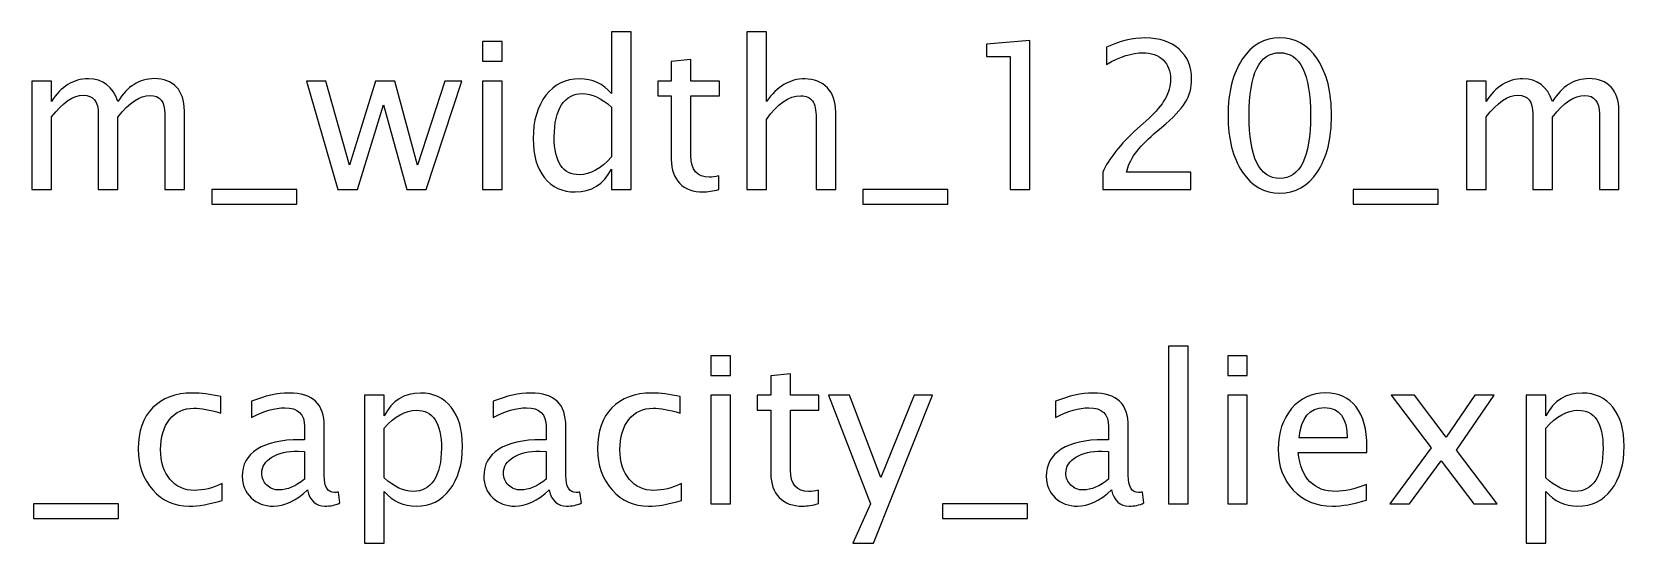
# Model space of a CAD drawing. Header units: centimetres. Extents: x -11.8 to 11.7, y -6 to 13.8.
# Drawn here: x -4.97 to 1.62, y 11.71 to 13.82 of the extents above; entities that cross this region are included whole.
import ezdxf

# ---------------------------------------------------------------- set-up
doc = ezdxf.new("R2010")
doc.units = ezdxf.units.CM
doc.header["$MEASUREMENT"] = 0
doc.layers.add('Layer 1', color=7, linetype='Continuous')

msp = doc.modelspace()

# ---------------------------------------------------------------- linework, layer by layer
at = {"layer": 'Layer 1'}
for points, knots in [([(-3.10637, 13.7013), (-3.10637, 13.7013), (-3.10637, 13.78258), (-3.10637, 13.78258), (-3.10637, 13.78258), (-3.10637, 13.78258), (-3.02509, 13.78258), (-3.02509, 13.78258), (-3.02509, 13.78258), (-3.02509, 13.78258), (-3.02509, 13.7013), (-3.02509, 13.7013), (-3.02509, 13.7013), (-3.02509, 13.7013), (-3.10637, 13.7013), (-3.10637, 13.7013)], [0, 0, 0, 0, 0.2, 0.2, 0.2, 0.2, 0.4, 0.4, 0.4, 0.4, 0.6, 0.6, 0.6, 0.6, 1, 1, 1, 1]), ([(-2.57297, 13.17044), (-2.57297, 13.17044), (-2.57297, 13.25468), (-2.57297, 13.25468), (-2.57297, 13.25468), (-2.60613, 13.19175), (-2.65608, 13.16028), (-2.72283, 13.16028), (-2.72283, 13.16028), (-2.77701, 13.16028), (-2.81963, 13.17989), (-2.85067, 13.21926), (-2.85067, 13.21926), (-2.88172, 13.25863), (-2.89724, 13.3124), (-2.89724, 13.38056), (-2.89724, 13.38056), (-2.89724, 13.45506), (-2.8796, 13.51503), (-2.84446, 13.56047), (-2.84446, 13.56047), (-2.80919, 13.60577), (-2.7629, 13.62849), (-2.70547, 13.62849), (-2.70547, 13.62849), (-2.65227, 13.62849), (-2.60796, 13.60817), (-2.57297, 13.56739), (-2.57297, 13.56739), (-2.57297, 13.56739), (-2.57297, 13.82322), (-2.57297, 13.82322), (-2.57297, 13.82322), (-2.57297, 13.82322), (-2.49168, 13.82322), (-2.49168, 13.82322), (-2.49168, 13.82322), (-2.49168, 13.82322), (-2.49168, 13.17044), (-2.49168, 13.17044), (-2.49168, 13.17044), (-2.49168, 13.17044), (-2.57297, 13.17044), (-2.57297, 13.17044)], [0, 0, 0, 0, 0.0833333, 0.0833333, 0.0833333, 0.0833333, 0.1666667, 0.1666667, 0.1666667, 0.1666667, 0.25, 0.25, 0.25, 0.25, 0.3333333, 0.3333333, 0.3333333, 0.3333333, 0.4166667, 0.4166667, 0.4166667, 0.4166667, 0.5, 0.5, 0.5, 0.5, 0.5833333, 0.5833333, 0.5833333, 0.5833333, 0.6666667, 0.6666667, 0.6666667, 0.6666667, 0.75, 0.75, 0.75, 0.75, 0.8333333, 0.8333333, 0.8333333, 0.8333333, 1, 1, 1, 1]), ([(-2.01219, 13.17044), (-2.01219, 13.17044), (-2.01219, 13.82322), (-2.01219, 13.82322), (-2.01219, 13.82322), (-2.01219, 13.82322), (-1.93091, 13.82322), (-1.93091, 13.82322), (-1.93091, 13.82322), (-1.93091, 13.82322), (-1.93091, 13.53437), (-1.93091, 13.53437), (-1.93091, 13.53437), (-1.88787, 13.59716), (-1.83509, 13.62849), (-1.77272, 13.62849), (-1.77272, 13.62849), (-1.73349, 13.62849), (-1.70231, 13.61621), (-1.67931, 13.59152), (-1.67931, 13.59152), (-1.65631, 13.56696), (-1.64473, 13.5338), (-1.64473, 13.49232), (-1.64473, 13.49232), (-1.64473, 13.49232), (-1.64473, 13.17044), (-1.64473, 13.17044), (-1.64473, 13.17044), (-1.64473, 13.17044), (-1.72602, 13.17044), (-1.72602, 13.17044), (-1.72602, 13.17044), (-1.72602, 13.17044), (-1.72602, 13.46579), (-1.72602, 13.46579), (-1.72602, 13.46579), (-1.72602, 13.49909), (-1.73095, 13.5228), (-1.74069, 13.53691), (-1.74069, 13.53691), (-1.75057, 13.55116), (-1.7668, 13.55821), (-1.78952, 13.55821), (-1.78952, 13.55821), (-1.83947, 13.55821), (-1.8866, 13.52562), (-1.93091, 13.46042), (-1.93091, 13.46042), (-1.93091, 13.46042), (-1.93091, 13.17044), (-1.93091, 13.17044), (-1.93091, 13.17044), (-1.93091, 13.17044), (-2.01219, 13.17044), (-2.01219, 13.17044)], [0, 0, 0, 0, 0.0666667, 0.0666667, 0.0666667, 0.0666667, 0.1333333, 0.1333333, 0.1333333, 0.1333333, 0.2, 0.2, 0.2, 0.2, 0.2666667, 0.2666667, 0.2666667, 0.2666667, 0.3333333, 0.3333333, 0.3333333, 0.3333333, 0.4, 0.4, 0.4, 0.4, 0.4666667, 0.4666667, 0.4666667, 0.4666667, 0.5333333, 0.5333333, 0.5333333, 0.5333333, 0.6, 0.6, 0.6, 0.6, 0.6666667, 0.6666667, 0.6666667, 0.6666667, 0.7333333, 0.7333333, 0.7333333, 0.7333333, 0.8, 0.8, 0.8, 0.8, 0.8666667, 0.8666667, 0.8666667, 0.8666667, 1, 1, 1, 1]), ([(-0.9228, 13.17044), (-0.9228, 13.17044), (-0.9228, 13.72162), (-0.9228, 13.72162), (-0.9228, 13.72162), (-0.9228, 13.72162), (-1.02017, 13.72162), (-1.02017, 13.72162), (-1.02017, 13.72162), (-1.02017, 13.72162), (-1.02017, 13.77242), (-1.02017, 13.77242), (-1.02017, 13.77242), (-1.02017, 13.77242), (-0.84152, 13.78766), (-0.84152, 13.78766), (-0.84152, 13.78766), (-0.84152, 13.78766), (-0.84152, 13.17044), (-0.84152, 13.17044), (-0.84152, 13.17044), (-0.84152, 13.17044), (-0.9228, 13.17044), (-0.9228, 13.17044)], [0, 0, 0, 0, 0.1428571, 0.1428571, 0.1428571, 0.1428571, 0.2857143, 0.2857143, 0.2857143, 0.2857143, 0.4285714, 0.4285714, 0.4285714, 0.4285714, 0.5714286, 0.5714286, 0.5714286, 0.5714286, 0.7142857, 0.7142857, 0.7142857, 0.7142857, 1, 1, 1, 1]), ([(-0.53898, 13.17044), (-0.53898, 13.17044), (-0.53898, 13.24156), (-0.53898, 13.24156), (-0.53898, 13.24156), (-0.51527, 13.29702), (-0.46743, 13.35755), (-0.39532, 13.42289), (-0.39532, 13.42289), (-0.39532, 13.42289), (-0.34876, 13.46466), (-0.34876, 13.46466), (-0.34876, 13.46466), (-0.28879, 13.51913), (-0.25873, 13.57303), (-0.25873, 13.62665), (-0.25873, 13.62665), (-0.25873, 13.66094), (-0.26903, 13.68776), (-0.28949, 13.70737), (-0.28949, 13.70737), (-0.30995, 13.72698), (-0.33832, 13.73686), (-0.3743, 13.73686), (-0.3743, 13.73686), (-0.41635, 13.73686), (-0.46616, 13.72078), (-0.52374, 13.6886), (-0.52374, 13.6886), (-0.52374, 13.6886), (-0.52374, 13.75972), (-0.52374, 13.75972), (-0.52374, 13.75972), (-0.46941, 13.78512), (-0.41536, 13.79782), (-0.36146, 13.79782), (-0.36146, 13.79782), (-0.30417, 13.79782), (-0.25816, 13.78244), (-0.22345, 13.75154), (-0.22345, 13.75154), (-0.18888, 13.72063), (-0.17152, 13.67971), (-0.17152, 13.62863), (-0.17152, 13.62863), (-0.17152, 13.59194), (-0.18027, 13.55934), (-0.19777, 13.53098), (-0.19777, 13.53098), (-0.21541, 13.50248), (-0.248, 13.46804), (-0.29584, 13.4274), (-0.29584, 13.4274), (-0.29584, 13.4274), (-0.32731, 13.40059), (-0.32731, 13.40059), (-0.32731, 13.40059), (-0.39278, 13.34514), (-0.4306, 13.29208), (-0.44076, 13.24156), (-0.44076, 13.24156), (-0.44076, 13.24156), (-0.17406, 13.24156), (-0.17406, 13.24156), (-0.17406, 13.24156), (-0.17406, 13.24156), (-0.17406, 13.17044), (-0.17406, 13.17044), (-0.17406, 13.17044), (-0.17406, 13.17044), (-0.53898, 13.17044), (-0.53898, 13.17044)], [0, 0, 0, 0, 0.0526316, 0.0526316, 0.0526316, 0.0526316, 0.1052632, 0.1052632, 0.1052632, 0.1052632, 0.1578947, 0.1578947, 0.1578947, 0.1578947, 0.2105263, 0.2105263, 0.2105263, 0.2105263, 0.2631579, 0.2631579, 0.2631579, 0.2631579, 0.3157895, 0.3157895, 0.3157895, 0.3157895, 0.3684211, 0.3684211, 0.3684211, 0.3684211, 0.4210526, 0.4210526, 0.4210526, 0.4210526, 0.4736842, 0.4736842, 0.4736842, 0.4736842, 0.5263158, 0.5263158, 0.5263158, 0.5263158, 0.5789474, 0.5789474, 0.5789474, 0.5789474, 0.6315789, 0.6315789, 0.6315789, 0.6315789, 0.6842105, 0.6842105, 0.6842105, 0.6842105, 0.7368421, 0.7368421, 0.7368421, 0.7368421, 0.7894737, 0.7894737, 0.7894737, 0.7894737, 0.8421053, 0.8421053, 0.8421053, 0.8421053, 0.8947368, 0.8947368, 0.8947368, 0.8947368, 1, 1, 1, 1]), ([(0.19368, 13.1552), (0.12947, 13.1552), (0.07768, 13.18469), (0.03845, 13.24354), (0.03845, 13.24354), (-0.00092, 13.30238), (-0.02053, 13.37999), (-0.02053, 13.47651), (-0.02053, 13.47651), (-0.02053, 13.57303), (-0.00092, 13.65064), (0.03845, 13.70949), (0.03845, 13.70949), (0.07768, 13.76833), (0.12947, 13.79782), (0.19368, 13.79782), (0.19368, 13.79782), (0.25817, 13.79782), (0.30995, 13.76847), (0.34918, 13.70977), (0.34918, 13.70977), (0.38827, 13.65107), (0.40789, 13.57331), (0.40789, 13.47651), (0.40789, 13.47651), (0.40789, 13.37999), (0.38827, 13.30238), (0.34918, 13.24354), (0.34918, 13.24354), (0.30995, 13.18469), (0.25817, 13.1552), (0.19368, 13.1552)], [0, 0, 0, 0, 0.1111111, 0.1111111, 0.1111111, 0.1111111, 0.2222222, 0.2222222, 0.2222222, 0.2222222, 0.3333333, 0.3333333, 0.3333333, 0.3333333, 0.4444444, 0.4444444, 0.4444444, 0.4444444, 0.5555556, 0.5555556, 0.5555556, 0.5555556, 0.6666667, 0.6666667, 0.6666667, 0.6666667, 0.7777778, 0.7777778, 0.7777778, 0.7777778, 1, 1, 1, 1]), ([(0.19354, 13.21616), (0.27834, 13.21616), (0.32068, 13.30294), (0.32068, 13.47651), (0.32068, 13.47651), (0.32068, 13.65008), (0.27834, 13.73686), (0.19354, 13.73686), (0.19354, 13.73686), (0.10901, 13.73686), (0.06668, 13.65008), (0.06668, 13.47651), (0.06668, 13.47651), (0.06668, 13.30294), (0.10901, 13.21616), (0.19354, 13.21616)], [0, 0, 0, 0, 0.2, 0.2, 0.2, 0.2, 0.4, 0.4, 0.4, 0.4, 0.6, 0.6, 0.6, 0.6, 1, 1, 1, 1]), ([(-2.12818, 13.17058), (-2.1533, 13.16367), (-2.17517, 13.16028), (-2.19365, 13.16028), (-2.19365, 13.16028), (-2.23514, 13.16028), (-2.26746, 13.17213), (-2.2906, 13.19584), (-2.2906, 13.19584), (-2.31388, 13.21955), (-2.32545, 13.25243), (-2.32545, 13.29462), (-2.32545, 13.29462), (-2.32545, 13.29462), (-2.32545, 13.55821), (-2.32545, 13.55821), (-2.32545, 13.55821), (-2.32545, 13.55821), (-2.38162, 13.55821), (-2.38162, 13.55821), (-2.38162, 13.55821), (-2.38162, 13.55821), (-2.38162, 13.61918), (-2.38162, 13.61918), (-2.38162, 13.61918), (-2.38162, 13.61918), (-2.32545, 13.61918), (-2.32545, 13.61918), (-2.32545, 13.61918), (-2.32545, 13.61918), (-2.32545, 13.70031), (-2.32545, 13.70031), (-2.32545, 13.70031), (-2.32545, 13.70031), (-2.24417, 13.70808), (-2.24417, 13.70808), (-2.24417, 13.70808), (-2.24417, 13.70808), (-2.24417, 13.61918), (-2.24417, 13.61918), (-2.24417, 13.61918), (-2.24417, 13.61918), (-2.12649, 13.61918), (-2.12649, 13.61918), (-2.12649, 13.61918), (-2.12649, 13.61918), (-2.12649, 13.55821), (-2.12649, 13.55821), (-2.12649, 13.55821), (-2.12649, 13.55821), (-2.24417, 13.55821), (-2.24417, 13.55821), (-2.24417, 13.55821), (-2.24417, 13.55821), (-2.24417, 13.30929), (-2.24417, 13.30929), (-2.24417, 13.30929), (-2.24417, 13.25059), (-2.21863, 13.22124), (-2.16769, 13.22124), (-2.16769, 13.22124), (-2.15682, 13.22124), (-2.1437, 13.22307), (-2.12818, 13.2266), (-2.12818, 13.2266), (-2.12818, 13.2266), (-2.12818, 13.17058), (-2.12818, 13.17058)], [0, 0, 0, 0, 0.0555556, 0.0555556, 0.0555556, 0.0555556, 0.1111111, 0.1111111, 0.1111111, 0.1111111, 0.1666667, 0.1666667, 0.1666667, 0.1666667, 0.2222222, 0.2222222, 0.2222222, 0.2222222, 0.2777778, 0.2777778, 0.2777778, 0.2777778, 0.3333333, 0.3333333, 0.3333333, 0.3333333, 0.3888889, 0.3888889, 0.3888889, 0.3888889, 0.4444444, 0.4444444, 0.4444444, 0.4444444, 0.5, 0.5, 0.5, 0.5, 0.5555556, 0.5555556, 0.5555556, 0.5555556, 0.6111111, 0.6111111, 0.6111111, 0.6111111, 0.6666667, 0.6666667, 0.6666667, 0.6666667, 0.7222222, 0.7222222, 0.7222222, 0.7222222, 0.7777778, 0.7777778, 0.7777778, 0.7777778, 0.8333333, 0.8333333, 0.8333333, 0.8333333, 0.8888889, 0.8888889, 0.8888889, 0.8888889, 1, 1, 1, 1]), ([(-4.97258, 13.17044), (-4.97258, 13.17044), (-4.97258, 13.61918), (-4.97258, 13.61918), (-4.97258, 13.61918), (-4.97258, 13.61918), (-4.8913, 13.61918), (-4.8913, 13.61918), (-4.8913, 13.61918), (-4.8913, 13.61918), (-4.8913, 13.53437), (-4.8913, 13.53437), (-4.8913, 13.53437), (-4.85165, 13.59716), (-4.80085, 13.62849), (-4.73862, 13.62849), (-4.73862, 13.62849), (-4.67864, 13.62849), (-4.63786, 13.59716), (-4.61613, 13.53437), (-4.61613, 13.53437), (-4.57761, 13.59773), (-4.52737, 13.62934), (-4.46571, 13.62934), (-4.46571, 13.62934), (-4.42634, 13.62934), (-4.39572, 13.61776), (-4.37384, 13.59448), (-4.37384, 13.59448), (-4.35197, 13.5712), (-4.34096, 13.5386), (-4.34096, 13.49669), (-4.34096, 13.49669), (-4.34096, 13.49669), (-4.34096, 13.17044), (-4.34096, 13.17044), (-4.34096, 13.17044), (-4.34096, 13.17044), (-4.42224, 13.17044), (-4.42224, 13.17044), (-4.42224, 13.17044), (-4.42224, 13.17044), (-4.42224, 13.48328), (-4.42224, 13.48328), (-4.42224, 13.48328), (-4.42224, 13.53437), (-4.44256, 13.55991), (-4.4832, 13.55991), (-4.4832, 13.55991), (-4.5254, 13.55991), (-4.56971, 13.53013), (-4.61613, 13.47044), (-4.61613, 13.47044), (-4.61613, 13.47044), (-4.61613, 13.17044), (-4.61613, 13.17044), (-4.61613, 13.17044), (-4.61613, 13.17044), (-4.69741, 13.17044), (-4.69741, 13.17044), (-4.69741, 13.17044), (-4.69741, 13.17044), (-4.69741, 13.48357), (-4.69741, 13.48357), (-4.69741, 13.48357), (-4.69741, 13.53507), (-4.71801, 13.56075), (-4.75936, 13.56075), (-4.75936, 13.56075), (-4.80042, 13.56075), (-4.84445, 13.53084), (-4.8913, 13.47087), (-4.8913, 13.47087), (-4.8913, 13.47087), (-4.8913, 13.17044), (-4.8913, 13.17044), (-4.8913, 13.17044), (-4.8913, 13.17044), (-4.97258, 13.17044), (-4.97258, 13.17044)], [0, 0, 0, 0, 0.047619, 0.047619, 0.047619, 0.047619, 0.0952381, 0.0952381, 0.0952381, 0.0952381, 0.1428571, 0.1428571, 0.1428571, 0.1428571, 0.1904762, 0.1904762, 0.1904762, 0.1904762, 0.2380952, 0.2380952, 0.2380952, 0.2380952, 0.2857143, 0.2857143, 0.2857143, 0.2857143, 0.3333333, 0.3333333, 0.3333333, 0.3333333, 0.3809524, 0.3809524, 0.3809524, 0.3809524, 0.4285714, 0.4285714, 0.4285714, 0.4285714, 0.4761905, 0.4761905, 0.4761905, 0.4761905, 0.5238095, 0.5238095, 0.5238095, 0.5238095, 0.5714286, 0.5714286, 0.5714286, 0.5714286, 0.6190476, 0.6190476, 0.6190476, 0.6190476, 0.6666667, 0.6666667, 0.6666667, 0.6666667, 0.7142857, 0.7142857, 0.7142857, 0.7142857, 0.7619048, 0.7619048, 0.7619048, 0.7619048, 0.8095238, 0.8095238, 0.8095238, 0.8095238, 0.8571429, 0.8571429, 0.8571429, 0.8571429, 0.9047619, 0.9047619, 0.9047619, 0.9047619, 1, 1, 1, 1]), ([(-3.70624, 13.17044), (-3.70624, 13.17044), (-3.83493, 13.61918), (-3.83493, 13.61918), (-3.83493, 13.61918), (-3.83493, 13.61918), (-3.75563, 13.61918), (-3.75563, 13.61918), (-3.75563, 13.61918), (-3.75563, 13.61918), (-3.65699, 13.27077), (-3.65699, 13.27077), (-3.65699, 13.27077), (-3.65699, 13.27077), (-3.55059, 13.61918), (-3.55059, 13.61918), (-3.55059, 13.61918), (-3.55059, 13.61918), (-3.46931, 13.61918), (-3.46931, 13.61918), (-3.46931, 13.61918), (-3.46931, 13.61918), (-3.37575, 13.27133), (-3.37575, 13.27133), (-3.37575, 13.27133), (-3.37575, 13.27133), (-3.26258, 13.61918), (-3.26258, 13.61918), (-3.26258, 13.61918), (-3.26258, 13.61918), (-3.19315, 13.61918), (-3.19315, 13.61918), (-3.19315, 13.61918), (-3.19315, 13.61918), (-3.33963, 13.17044), (-3.33963, 13.17044), (-3.33963, 13.17044), (-3.33963, 13.17044), (-3.42091, 13.17044), (-3.42091, 13.17044), (-3.42091, 13.17044), (-3.42091, 13.17044), (-3.51715, 13.5204), (-3.51715, 13.5204), (-3.51715, 13.5204), (-3.51715, 13.5204), (-3.62496, 13.17044), (-3.62496, 13.17044), (-3.62496, 13.17044), (-3.62496, 13.17044), (-3.70624, 13.17044), (-3.70624, 13.17044)], [0, 0, 0, 0, 0.0714286, 0.0714286, 0.0714286, 0.0714286, 0.1428571, 0.1428571, 0.1428571, 0.1428571, 0.2142857, 0.2142857, 0.2142857, 0.2142857, 0.2857143, 0.2857143, 0.2857143, 0.2857143, 0.3571429, 0.3571429, 0.3571429, 0.3571429, 0.4285714, 0.4285714, 0.4285714, 0.4285714, 0.5, 0.5, 0.5, 0.5, 0.5714286, 0.5714286, 0.5714286, 0.5714286, 0.6428571, 0.6428571, 0.6428571, 0.6428571, 0.7142857, 0.7142857, 0.7142857, 0.7142857, 0.7857143, 0.7857143, 0.7857143, 0.7857143, 0.8571429, 0.8571429, 0.8571429, 0.8571429, 1, 1, 1, 1]), ([(-3.10637, 13.17044), (-3.10637, 13.17044), (-3.10637, 13.61918), (-3.10637, 13.61918), (-3.10637, 13.61918), (-3.10637, 13.61918), (-3.02509, 13.61918), (-3.02509, 13.61918), (-3.02509, 13.61918), (-3.02509, 13.61918), (-3.02509, 13.17044), (-3.02509, 13.17044), (-3.02509, 13.17044), (-3.02509, 13.17044), (-3.10637, 13.17044), (-3.10637, 13.17044)], [0, 0, 0, 0, 0.2, 0.2, 0.2, 0.2, 0.4, 0.4, 0.4, 0.4, 0.6, 0.6, 0.6, 0.6, 1, 1, 1, 1]), ([(0.96613, 13.17044), (0.96613, 13.17044), (0.96613, 13.61918), (0.96613, 13.61918), (0.96613, 13.61918), (0.96613, 13.61918), (1.04741, 13.61918), (1.04741, 13.61918), (1.04741, 13.61918), (1.04741, 13.61918), (1.04741, 13.53437), (1.04741, 13.53437), (1.04741, 13.53437), (1.08706, 13.59716), (1.13786, 13.62849), (1.20009, 13.62849), (1.20009, 13.62849), (1.26007, 13.62849), (1.30085, 13.59716), (1.32258, 13.53437), (1.32258, 13.53437), (1.3611, 13.59773), (1.41134, 13.62934), (1.473, 13.62934), (1.473, 13.62934), (1.51237, 13.62934), (1.54299, 13.61776), (1.56487, 13.59448), (1.56487, 13.59448), (1.58674, 13.5712), (1.59775, 13.5386), (1.59775, 13.49669), (1.59775, 13.49669), (1.59775, 13.49669), (1.59775, 13.17044), (1.59775, 13.17044), (1.59775, 13.17044), (1.59775, 13.17044), (1.51647, 13.17044), (1.51647, 13.17044), (1.51647, 13.17044), (1.51647, 13.17044), (1.51647, 13.48328), (1.51647, 13.48328), (1.51647, 13.48328), (1.51647, 13.53437), (1.49615, 13.55991), (1.45551, 13.55991), (1.45551, 13.55991), (1.41331, 13.55991), (1.369, 13.53013), (1.32258, 13.47044), (1.32258, 13.47044), (1.32258, 13.47044), (1.32258, 13.17044), (1.32258, 13.17044), (1.32258, 13.17044), (1.32258, 13.17044), (1.2413, 13.17044), (1.2413, 13.17044), (1.2413, 13.17044), (1.2413, 13.17044), (1.2413, 13.48357), (1.2413, 13.48357), (1.2413, 13.48357), (1.2413, 13.53507), (1.2207, 13.56075), (1.17935, 13.56075), (1.17935, 13.56075), (1.13829, 13.56075), (1.09426, 13.53084), (1.04741, 13.47087), (1.04741, 13.47087), (1.04741, 13.47087), (1.04741, 13.17044), (1.04741, 13.17044), (1.04741, 13.17044), (1.04741, 13.17044), (0.96613, 13.17044), (0.96613, 13.17044)], [0, 0, 0, 0, 0.047619, 0.047619, 0.047619, 0.047619, 0.0952381, 0.0952381, 0.0952381, 0.0952381, 0.1428571, 0.1428571, 0.1428571, 0.1428571, 0.1904762, 0.1904762, 0.1904762, 0.1904762, 0.2380952, 0.2380952, 0.2380952, 0.2380952, 0.2857143, 0.2857143, 0.2857143, 0.2857143, 0.3333333, 0.3333333, 0.3333333, 0.3333333, 0.3809524, 0.3809524, 0.3809524, 0.3809524, 0.4285714, 0.4285714, 0.4285714, 0.4285714, 0.4761905, 0.4761905, 0.4761905, 0.4761905, 0.5238095, 0.5238095, 0.5238095, 0.5238095, 0.5714286, 0.5714286, 0.5714286, 0.5714286, 0.6190476, 0.6190476, 0.6190476, 0.6190476, 0.6666667, 0.6666667, 0.6666667, 0.6666667, 0.7142857, 0.7142857, 0.7142857, 0.7142857, 0.7619048, 0.7619048, 0.7619048, 0.7619048, 0.8095238, 0.8095238, 0.8095238, 0.8095238, 0.8571429, 0.8571429, 0.8571429, 0.8571429, 0.9047619, 0.9047619, 0.9047619, 0.9047619, 1, 1, 1, 1]), ([(-2.57297, 13.51179), (-2.61516, 13.5489), (-2.65509, 13.56753), (-2.69291, 13.56753), (-2.69291, 13.56753), (-2.73016, 13.56753), (-2.75895, 13.55201), (-2.77941, 13.52082), (-2.77941, 13.52082), (-2.79987, 13.48978), (-2.81003, 13.44575), (-2.81003, 13.38874), (-2.81003, 13.38874), (-2.81003, 13.28389), (-2.77532, 13.2314), (-2.70575, 13.2314), (-2.70575, 13.2314), (-2.6606, 13.2314), (-2.61629, 13.25609), (-2.57297, 13.30534), (-2.57297, 13.30534), (-2.57297, 13.30534), (-2.57297, 13.51179), (-2.57297, 13.51179)], [0, 0, 0, 0, 0.1428571, 0.1428571, 0.1428571, 0.1428571, 0.2857143, 0.2857143, 0.2857143, 0.2857143, 0.4285714, 0.4285714, 0.4285714, 0.4285714, 0.5714286, 0.5714286, 0.5714286, 0.5714286, 0.7142857, 0.7142857, 0.7142857, 0.7142857, 1, 1, 1, 1]), ([(-4.22779, 13.10948), (-4.22779, 13.10948), (-4.22779, 13.17044), (-4.22779, 13.17044), (-4.22779, 13.17044), (-4.22779, 13.17044), (-3.87558, 13.17044), (-3.87558, 13.17044), (-3.87558, 13.17044), (-3.87558, 13.17044), (-3.87558, 13.10948), (-3.87558, 13.10948), (-3.87558, 13.10948), (-3.87558, 13.10948), (-4.22779, 13.10948), (-4.22779, 13.10948)], [0, 0, 0, 0, 0.2, 0.2, 0.2, 0.2, 0.4, 0.4, 0.4, 0.4, 0.6, 0.6, 0.6, 0.6, 1, 1, 1, 1]), ([(-1.53241, 13.10948), (-1.53241, 13.10948), (-1.53241, 13.17044), (-1.53241, 13.17044), (-1.53241, 13.17044), (-1.53241, 13.17044), (-1.1802, 13.17044), (-1.1802, 13.17044), (-1.1802, 13.17044), (-1.1802, 13.17044), (-1.1802, 13.10948), (-1.1802, 13.10948), (-1.1802, 13.10948), (-1.1802, 13.10948), (-1.53241, 13.10948), (-1.53241, 13.10948)], [0, 0, 0, 0, 0.2, 0.2, 0.2, 0.2, 0.4, 0.4, 0.4, 0.4, 0.6, 0.6, 0.6, 0.6, 1, 1, 1, 1]), ([(0.49707, 13.10948), (0.49707, 13.10948), (0.49707, 13.17044), (0.49707, 13.17044), (0.49707, 13.17044), (0.49707, 13.17044), (0.84928, 13.17044), (0.84928, 13.17044), (0.84928, 13.17044), (0.84928, 13.17044), (0.84928, 13.10948), (0.84928, 13.10948), (0.84928, 13.10948), (0.84928, 13.10948), (0.49707, 13.10948), (0.49707, 13.10948)], [0, 0, 0, 0, 0.2, 0.2, 0.2, 0.2, 0.4, 0.4, 0.4, 0.4, 0.6, 0.6, 0.6, 0.6, 1, 1, 1, 1]), ([(-2.16135, 12.40026), (-2.16135, 12.40026), (-2.16135, 12.48154), (-2.16135, 12.48154), (-2.16135, 12.48154), (-2.16135, 12.48154), (-2.08007, 12.48154), (-2.08007, 12.48154), (-2.08007, 12.48154), (-2.08007, 12.48154), (-2.08007, 12.40026), (-2.08007, 12.40026), (-2.08007, 12.40026), (-2.08007, 12.40026), (-2.16135, 12.40026), (-2.16135, 12.40026)], [0, 0, 0, 0, 0.2, 0.2, 0.2, 0.2, 0.4, 0.4, 0.4, 0.4, 0.6, 0.6, 0.6, 0.6, 1, 1, 1, 1]), ([(-0.26678, 11.8694), (-0.26678, 11.8694), (-0.26678, 12.52218), (-0.26678, 12.52218), (-0.26678, 12.52218), (-0.26678, 12.52218), (-0.1855, 12.52218), (-0.1855, 12.52218), (-0.1855, 12.52218), (-0.1855, 12.52218), (-0.1855, 11.8694), (-0.1855, 11.8694), (-0.1855, 11.8694), (-0.1855, 11.8694), (-0.26678, 11.8694), (-0.26678, 11.8694)], [0, 0, 0, 0, 0.2, 0.2, 0.2, 0.2, 0.4, 0.4, 0.4, 0.4, 0.6, 0.6, 0.6, 0.6, 1, 1, 1, 1]), ([(-0.02209, 12.40026), (-0.02209, 12.40026), (-0.02209, 12.48154), (-0.02209, 12.48154), (-0.02209, 12.48154), (-0.02209, 12.48154), (0.05919, 12.48154), (0.05919, 12.48154), (0.05919, 12.48154), (0.05919, 12.48154), (0.05919, 12.40026), (0.05919, 12.40026), (0.05919, 12.40026), (0.05919, 12.40026), (-0.02209, 12.40026), (-0.02209, 12.40026)], [0, 0, 0, 0, 0.2, 0.2, 0.2, 0.2, 0.4, 0.4, 0.4, 0.4, 0.6, 0.6, 0.6, 0.6, 1, 1, 1, 1]), ([(-1.716, 11.86954), (-1.74112, 11.86263), (-1.76299, 11.85924), (-1.78147, 11.85924), (-1.78147, 11.85924), (-1.82296, 11.85924), (-1.85528, 11.87109), (-1.87842, 11.8948), (-1.87842, 11.8948), (-1.9017, 11.91851), (-1.91327, 11.95139), (-1.91327, 11.99358), (-1.91327, 11.99358), (-1.91327, 11.99358), (-1.91327, 12.25717), (-1.91327, 12.25717), (-1.91327, 12.25717), (-1.91327, 12.25717), (-1.96944, 12.25717), (-1.96944, 12.25717), (-1.96944, 12.25717), (-1.96944, 12.25717), (-1.96944, 12.31814), (-1.96944, 12.31814), (-1.96944, 12.31814), (-1.96944, 12.31814), (-1.91327, 12.31814), (-1.91327, 12.31814), (-1.91327, 12.31814), (-1.91327, 12.31814), (-1.91327, 12.39927), (-1.91327, 12.39927), (-1.91327, 12.39927), (-1.91327, 12.39927), (-1.83199, 12.40704), (-1.83199, 12.40704), (-1.83199, 12.40704), (-1.83199, 12.40704), (-1.83199, 12.31814), (-1.83199, 12.31814), (-1.83199, 12.31814), (-1.83199, 12.31814), (-1.71431, 12.31814), (-1.71431, 12.31814), (-1.71431, 12.31814), (-1.71431, 12.31814), (-1.71431, 12.25717), (-1.71431, 12.25717), (-1.71431, 12.25717), (-1.71431, 12.25717), (-1.83199, 12.25717), (-1.83199, 12.25717), (-1.83199, 12.25717), (-1.83199, 12.25717), (-1.83199, 12.00825), (-1.83199, 12.00825), (-1.83199, 12.00825), (-1.83199, 11.94955), (-1.80645, 11.9202), (-1.75551, 11.9202), (-1.75551, 11.9202), (-1.74464, 11.9202), (-1.73152, 11.92203), (-1.716, 11.92556), (-1.716, 11.92556), (-1.716, 11.92556), (-1.716, 11.86954), (-1.716, 11.86954)], [0, 0, 0, 0, 0.0555556, 0.0555556, 0.0555556, 0.0555556, 0.1111111, 0.1111111, 0.1111111, 0.1111111, 0.1666667, 0.1666667, 0.1666667, 0.1666667, 0.2222222, 0.2222222, 0.2222222, 0.2222222, 0.2777778, 0.2777778, 0.2777778, 0.2777778, 0.3333333, 0.3333333, 0.3333333, 0.3333333, 0.3888889, 0.3888889, 0.3888889, 0.3888889, 0.4444444, 0.4444444, 0.4444444, 0.4444444, 0.5, 0.5, 0.5, 0.5, 0.5555556, 0.5555556, 0.5555556, 0.5555556, 0.6111111, 0.6111111, 0.6111111, 0.6111111, 0.6666667, 0.6666667, 0.6666667, 0.6666667, 0.7222222, 0.7222222, 0.7222222, 0.7222222, 0.7777778, 0.7777778, 0.7777778, 0.7777778, 0.8333333, 0.8333333, 0.8333333, 0.8333333, 0.8888889, 0.8888889, 0.8888889, 0.8888889, 1, 1, 1, 1]), ([(-4.1849, 11.88295), (-4.23753, 11.86714), (-4.28297, 11.85924), (-4.32121, 11.85924), (-4.32121, 11.85924), (-4.38189, 11.85924), (-4.43212, 11.88168), (-4.47206, 11.92641), (-4.47206, 11.92641), (-4.51199, 11.97128), (-4.53203, 12.02787), (-4.53203, 12.09603), (-4.53203, 12.09603), (-4.53203, 12.16884), (-4.51227, 12.22571), (-4.47276, 12.26635), (-4.47276, 12.26635), (-4.43325, 12.30713), (-4.37808, 12.32745), (-4.30724, 12.32745), (-4.30724, 12.32745), (-4.27238, 12.32745), (-4.23316, 12.32265), (-4.18998, 12.31306), (-4.18998, 12.31306), (-4.18998, 12.31306), (-4.18998, 12.24447), (-4.18998, 12.24447), (-4.18998, 12.24447), (-4.23584, 12.25802), (-4.27323, 12.26479), (-4.30202, 12.26479), (-4.30202, 12.26479), (-4.34379, 12.26479), (-4.37723, 12.24913), (-4.40221, 12.21795), (-4.40221, 12.21795), (-4.42718, 12.18676), (-4.43974, 12.14513), (-4.43974, 12.0932), (-4.43974, 12.0932), (-4.43974, 12.04283), (-4.42676, 12.00219), (-4.40094, 11.971), (-4.40094, 11.971), (-4.37511, 11.93996), (-4.34139, 11.92443), (-4.29948, 11.92443), (-4.29948, 11.92443), (-4.26237, 11.92443), (-4.22427, 11.93403), (-4.1849, 11.95322), (-4.1849, 11.95322), (-4.1849, 11.95322), (-4.1849, 11.88295), (-4.1849, 11.88295)], [0, 0, 0, 0, 0.0666667, 0.0666667, 0.0666667, 0.0666667, 0.1333333, 0.1333333, 0.1333333, 0.1333333, 0.2, 0.2, 0.2, 0.2, 0.2666667, 0.2666667, 0.2666667, 0.2666667, 0.3333333, 0.3333333, 0.3333333, 0.3333333, 0.4, 0.4, 0.4, 0.4, 0.4666667, 0.4666667, 0.4666667, 0.4666667, 0.5333333, 0.5333333, 0.5333333, 0.5333333, 0.6, 0.6, 0.6, 0.6, 0.6666667, 0.6666667, 0.6666667, 0.6666667, 0.7333333, 0.7333333, 0.7333333, 0.7333333, 0.8, 0.8, 0.8, 0.8, 0.8666667, 0.8666667, 0.8666667, 0.8666667, 1, 1, 1, 1]), ([(-3.83155, 11.92655), (-3.88037, 11.88168), (-3.92736, 11.85924), (-3.97252, 11.85924), (-3.97252, 11.85924), (-4.00963, 11.85924), (-4.04053, 11.87081), (-4.06495, 11.89409), (-4.06495, 11.89409), (-4.0895, 11.91738), (-4.10178, 11.94673), (-4.10178, 11.98215), (-4.10178, 11.98215), (-4.10178, 12.03111), (-4.08117, 12.06879), (-4.03997, 12.09504), (-4.03997, 12.09504), (-3.99876, 12.12128), (-3.93964, 12.13441), (-3.86259, 12.13441), (-3.86259, 12.13441), (-3.86259, 12.13441), (-3.84354, 12.13441), (-3.84354, 12.13441), (-3.84354, 12.13441), (-3.84354, 12.13441), (-3.84354, 12.18845), (-3.84354, 12.18845), (-3.84354, 12.18845), (-3.84354, 12.24052), (-3.87064, 12.26649), (-3.92496, 12.26649), (-3.92496, 12.26649), (-3.96701, 12.26649), (-4.01302, 12.25322), (-4.06283, 12.22669), (-4.06283, 12.22669), (-4.06283, 12.22669), (-4.06283, 12.29358), (-4.06283, 12.29358), (-4.06283, 12.29358), (-4.00808, 12.31616), (-3.95643, 12.32745), (-3.90803, 12.32745), (-3.90803, 12.32745), (-3.85822, 12.32745), (-3.82139, 12.31616), (-3.79782, 12.29344), (-3.79782, 12.29344), (-3.77412, 12.27072), (-3.76226, 12.23573), (-3.76226, 12.18845), (-3.76226, 12.18845), (-3.76226, 12.18845), (-3.76226, 11.98568), (-3.76226, 11.98568), (-3.76226, 11.98568), (-3.76226, 11.93925), (-3.74801, 11.91597), (-3.71936, 11.91597), (-3.71936, 11.91597), (-3.71584, 11.91597), (-3.71061, 11.91653), (-3.7037, 11.91766), (-3.7037, 11.91766), (-3.7037, 11.91766), (-3.69791, 11.8725), (-3.69791, 11.8725), (-3.69791, 11.8725), (-3.7164, 11.86361), (-3.73672, 11.85924), (-3.75902, 11.85924), (-3.75902, 11.85924), (-3.79698, 11.85924), (-3.82111, 11.88168), (-3.83155, 11.92655)], [0, 0, 0, 0, 0.05, 0.05, 0.05, 0.05, 0.1, 0.1, 0.1, 0.1, 0.15, 0.15, 0.15, 0.15, 0.2, 0.2, 0.2, 0.2, 0.25, 0.25, 0.25, 0.25, 0.3, 0.3, 0.3, 0.3, 0.35, 0.35, 0.35, 0.35, 0.4, 0.4, 0.4, 0.4, 0.45, 0.45, 0.45, 0.45, 0.5, 0.5, 0.5, 0.5, 0.55, 0.55, 0.55, 0.55, 0.6, 0.6, 0.6, 0.6, 0.65, 0.65, 0.65, 0.65, 0.7, 0.7, 0.7, 0.7, 0.75, 0.75, 0.75, 0.75, 0.8, 0.8, 0.8, 0.8, 0.85, 0.85, 0.85, 0.85, 0.9, 0.9, 0.9, 0.9, 1, 1, 1, 1]), ([(-3.59533, 11.70599), (-3.59533, 11.70599), (-3.59533, 12.31814), (-3.59533, 12.31814), (-3.59533, 12.31814), (-3.59533, 12.31814), (-3.51405, 12.31814), (-3.51405, 12.31814), (-3.51405, 12.31814), (-3.51405, 12.31814), (-3.51405, 12.23333), (-3.51405, 12.23333), (-3.51405, 12.23333), (-3.48075, 12.29612), (-3.43065, 12.32745), (-3.36391, 12.32745), (-3.36391, 12.32745), (-3.30986, 12.32745), (-3.26739, 12.30783), (-3.23634, 12.26846), (-3.23634, 12.26846), (-3.2053, 12.22909), (-3.18977, 12.17533), (-3.18977, 12.10717), (-3.18977, 12.10717), (-3.18977, 12.03295), (-3.20741, 11.97298), (-3.24255, 11.92754), (-3.24255, 11.92754), (-3.27769, 11.88196), (-3.32397, 11.85924), (-3.38126, 11.85924), (-3.38126, 11.85924), (-3.43446, 11.85924), (-3.47877, 11.87956), (-3.51405, 11.92034), (-3.51405, 11.92034), (-3.51405, 11.92034), (-3.51405, 11.70599), (-3.51405, 11.70599), (-3.51405, 11.70599), (-3.51405, 11.70599), (-3.59533, 11.70599), (-3.59533, 11.70599)], [0, 0, 0, 0, 0.0833333, 0.0833333, 0.0833333, 0.0833333, 0.1666667, 0.1666667, 0.1666667, 0.1666667, 0.25, 0.25, 0.25, 0.25, 0.3333333, 0.3333333, 0.3333333, 0.3333333, 0.4166667, 0.4166667, 0.4166667, 0.4166667, 0.5, 0.5, 0.5, 0.5, 0.5833333, 0.5833333, 0.5833333, 0.5833333, 0.6666667, 0.6666667, 0.6666667, 0.6666667, 0.75, 0.75, 0.75, 0.75, 0.8333333, 0.8333333, 0.8333333, 0.8333333, 1, 1, 1, 1]), ([(-2.83121, 11.92655), (-2.88003, 11.88168), (-2.92702, 11.85924), (-2.97218, 11.85924), (-2.97218, 11.85924), (-3.00929, 11.85924), (-3.04019, 11.87081), (-3.06461, 11.89409), (-3.06461, 11.89409), (-3.08916, 11.91738), (-3.10144, 11.94673), (-3.10144, 11.98215), (-3.10144, 11.98215), (-3.10144, 12.03111), (-3.08083, 12.06879), (-3.03963, 12.09504), (-3.03963, 12.09504), (-2.99842, 12.12128), (-2.9393, 12.13441), (-2.86225, 12.13441), (-2.86225, 12.13441), (-2.86225, 12.13441), (-2.8432, 12.13441), (-2.8432, 12.13441), (-2.8432, 12.13441), (-2.8432, 12.13441), (-2.8432, 12.18845), (-2.8432, 12.18845), (-2.8432, 12.18845), (-2.8432, 12.24052), (-2.8703, 12.26649), (-2.92462, 12.26649), (-2.92462, 12.26649), (-2.96667, 12.26649), (-3.01268, 12.25322), (-3.06249, 12.22669), (-3.06249, 12.22669), (-3.06249, 12.22669), (-3.06249, 12.29358), (-3.06249, 12.29358), (-3.06249, 12.29358), (-3.00774, 12.31616), (-2.95609, 12.32745), (-2.90769, 12.32745), (-2.90769, 12.32745), (-2.85788, 12.32745), (-2.82105, 12.31616), (-2.79748, 12.29344), (-2.79748, 12.29344), (-2.77378, 12.27072), (-2.76192, 12.23573), (-2.76192, 12.18845), (-2.76192, 12.18845), (-2.76192, 12.18845), (-2.76192, 11.98568), (-2.76192, 11.98568), (-2.76192, 11.98568), (-2.76192, 11.93925), (-2.74767, 11.91597), (-2.71902, 11.91597), (-2.71902, 11.91597), (-2.7155, 11.91597), (-2.71027, 11.91653), (-2.70336, 11.91766), (-2.70336, 11.91766), (-2.70336, 11.91766), (-2.69757, 11.8725), (-2.69757, 11.8725), (-2.69757, 11.8725), (-2.71606, 11.86361), (-2.73638, 11.85924), (-2.75868, 11.85924), (-2.75868, 11.85924), (-2.79664, 11.85924), (-2.82077, 11.88168), (-2.83121, 11.92655)], [0, 0, 0, 0, 0.05, 0.05, 0.05, 0.05, 0.1, 0.1, 0.1, 0.1, 0.15, 0.15, 0.15, 0.15, 0.2, 0.2, 0.2, 0.2, 0.25, 0.25, 0.25, 0.25, 0.3, 0.3, 0.3, 0.3, 0.35, 0.35, 0.35, 0.35, 0.4, 0.4, 0.4, 0.4, 0.45, 0.45, 0.45, 0.45, 0.5, 0.5, 0.5, 0.5, 0.55, 0.55, 0.55, 0.55, 0.6, 0.6, 0.6, 0.6, 0.65, 0.65, 0.65, 0.65, 0.7, 0.7, 0.7, 0.7, 0.75, 0.75, 0.75, 0.75, 0.8, 0.8, 0.8, 0.8, 0.85, 0.85, 0.85, 0.85, 0.9, 0.9, 0.9, 0.9, 1, 1, 1, 1]), ([(-2.28342, 11.88295), (-2.33605, 11.86714), (-2.38149, 11.85924), (-2.41973, 11.85924), (-2.41973, 11.85924), (-2.48041, 11.85924), (-2.53064, 11.88168), (-2.57058, 11.92641), (-2.57058, 11.92641), (-2.61051, 11.97128), (-2.63055, 12.02787), (-2.63055, 12.09603), (-2.63055, 12.09603), (-2.63055, 12.16884), (-2.61079, 12.22571), (-2.57128, 12.26635), (-2.57128, 12.26635), (-2.53177, 12.30713), (-2.4766, 12.32745), (-2.40576, 12.32745), (-2.40576, 12.32745), (-2.3709, 12.32745), (-2.33168, 12.32265), (-2.2885, 12.31306), (-2.2885, 12.31306), (-2.2885, 12.31306), (-2.2885, 12.24447), (-2.2885, 12.24447), (-2.2885, 12.24447), (-2.33436, 12.25802), (-2.37175, 12.26479), (-2.40054, 12.26479), (-2.40054, 12.26479), (-2.44231, 12.26479), (-2.47575, 12.24913), (-2.50073, 12.21795), (-2.50073, 12.21795), (-2.5257, 12.18676), (-2.53826, 12.14513), (-2.53826, 12.0932), (-2.53826, 12.0932), (-2.53826, 12.04283), (-2.52528, 12.00219), (-2.49946, 11.971), (-2.49946, 11.971), (-2.47363, 11.93996), (-2.43991, 11.92443), (-2.398, 11.92443), (-2.398, 11.92443), (-2.36089, 11.92443), (-2.32279, 11.93403), (-2.28342, 11.95322), (-2.28342, 11.95322), (-2.28342, 11.95322), (-2.28342, 11.88295), (-2.28342, 11.88295)], [0, 0, 0, 0, 0.0666667, 0.0666667, 0.0666667, 0.0666667, 0.1333333, 0.1333333, 0.1333333, 0.1333333, 0.2, 0.2, 0.2, 0.2, 0.2666667, 0.2666667, 0.2666667, 0.2666667, 0.3333333, 0.3333333, 0.3333333, 0.3333333, 0.4, 0.4, 0.4, 0.4, 0.4666667, 0.4666667, 0.4666667, 0.4666667, 0.5333333, 0.5333333, 0.5333333, 0.5333333, 0.6, 0.6, 0.6, 0.6, 0.6666667, 0.6666667, 0.6666667, 0.6666667, 0.7333333, 0.7333333, 0.7333333, 0.7333333, 0.8, 0.8, 0.8, 0.8, 0.8666667, 0.8666667, 0.8666667, 0.8666667, 1, 1, 1, 1]), ([(-0.503, 11.92655), (-0.55182, 11.88168), (-0.59881, 11.85924), (-0.64397, 11.85924), (-0.64397, 11.85924), (-0.68108, 11.85924), (-0.71198, 11.87081), (-0.7364, 11.89409), (-0.7364, 11.89409), (-0.76095, 11.91738), (-0.77323, 11.94673), (-0.77323, 11.98215), (-0.77323, 11.98215), (-0.77323, 12.03111), (-0.75262, 12.06879), (-0.71142, 12.09504), (-0.71142, 12.09504), (-0.67021, 12.12128), (-0.61109, 12.13441), (-0.53404, 12.13441), (-0.53404, 12.13441), (-0.53404, 12.13441), (-0.51499, 12.13441), (-0.51499, 12.13441), (-0.51499, 12.13441), (-0.51499, 12.13441), (-0.51499, 12.18845), (-0.51499, 12.18845), (-0.51499, 12.18845), (-0.51499, 12.24052), (-0.54209, 12.26649), (-0.59641, 12.26649), (-0.59641, 12.26649), (-0.63846, 12.26649), (-0.68447, 12.25322), (-0.73428, 12.22669), (-0.73428, 12.22669), (-0.73428, 12.22669), (-0.73428, 12.29358), (-0.73428, 12.29358), (-0.73428, 12.29358), (-0.67953, 12.31616), (-0.62788, 12.32745), (-0.57948, 12.32745), (-0.57948, 12.32745), (-0.52967, 12.32745), (-0.49284, 12.31616), (-0.46927, 12.29344), (-0.46927, 12.29344), (-0.44557, 12.27072), (-0.43371, 12.23573), (-0.43371, 12.18845), (-0.43371, 12.18845), (-0.43371, 12.18845), (-0.43371, 11.98568), (-0.43371, 11.98568), (-0.43371, 11.98568), (-0.43371, 11.93925), (-0.41946, 11.91597), (-0.39081, 11.91597), (-0.39081, 11.91597), (-0.38729, 11.91597), (-0.38206, 11.91653), (-0.37515, 11.91766), (-0.37515, 11.91766), (-0.37515, 11.91766), (-0.36936, 11.8725), (-0.36936, 11.8725), (-0.36936, 11.8725), (-0.38785, 11.86361), (-0.40817, 11.85924), (-0.43047, 11.85924), (-0.43047, 11.85924), (-0.46843, 11.85924), (-0.49256, 11.88168), (-0.503, 11.92655)], [0, 0, 0, 0, 0.05, 0.05, 0.05, 0.05, 0.1, 0.1, 0.1, 0.1, 0.15, 0.15, 0.15, 0.15, 0.2, 0.2, 0.2, 0.2, 0.25, 0.25, 0.25, 0.25, 0.3, 0.3, 0.3, 0.3, 0.35, 0.35, 0.35, 0.35, 0.4, 0.4, 0.4, 0.4, 0.45, 0.45, 0.45, 0.45, 0.5, 0.5, 0.5, 0.5, 0.55, 0.55, 0.55, 0.55, 0.6, 0.6, 0.6, 0.6, 0.65, 0.65, 0.65, 0.65, 0.7, 0.7, 0.7, 0.7, 0.75, 0.75, 0.75, 0.75, 0.8, 0.8, 0.8, 0.8, 0.85, 0.85, 0.85, 0.85, 0.9, 0.9, 0.9, 0.9, 1, 1, 1, 1]), ([(0.55195, 11.88379), (0.49734, 11.86742), (0.45064, 11.85924), (0.41169, 11.85924), (0.41169, 11.85924), (0.34523, 11.85924), (0.29118, 11.88125), (0.24955, 11.92514), (0.24955, 11.92514), (0.20792, 11.96902), (0.18704, 12.02589), (0.18704, 12.09588), (0.18704, 12.09588), (0.18704, 12.16376), (0.20538, 12.2195), (0.24221, 12.2631), (0.24221, 12.2631), (0.27904, 12.30656), (0.32618, 12.3283), (0.38361, 12.3283), (0.38361, 12.3283), (0.43794, 12.3283), (0.47999, 12.30896), (0.50962, 12.2703), (0.50962, 12.2703), (0.53925, 12.23163), (0.55407, 12.17688), (0.55407, 12.1059), (0.55407, 12.1059), (0.55407, 12.1059), (0.55365, 12.08107), (0.55365, 12.08107), (0.55365, 12.08107), (0.55365, 12.08107), (0.27001, 12.08107), (0.27001, 12.08107), (0.27001, 12.08107), (0.28187, 11.97382), (0.33422, 11.9202), (0.42693, 11.9202), (0.42693, 11.9202), (0.46094, 11.9202), (0.50257, 11.9298), (0.55195, 11.94899), (0.55195, 11.94899), (0.55195, 11.94899), (0.55195, 11.88379), (0.55195, 11.88379)], [0, 0, 0, 0, 0.0769231, 0.0769231, 0.0769231, 0.0769231, 0.1538462, 0.1538462, 0.1538462, 0.1538462, 0.2307692, 0.2307692, 0.2307692, 0.2307692, 0.3076923, 0.3076923, 0.3076923, 0.3076923, 0.3846154, 0.3846154, 0.3846154, 0.3846154, 0.4615385, 0.4615385, 0.4615385, 0.4615385, 0.5384615, 0.5384615, 0.5384615, 0.5384615, 0.6153846, 0.6153846, 0.6153846, 0.6153846, 0.6923077, 0.6923077, 0.6923077, 0.6923077, 0.7692308, 0.7692308, 0.7692308, 0.7692308, 0.8461538, 0.8461538, 0.8461538, 0.8461538, 1, 1, 1, 1]), ([(1.21363, 11.70599), (1.21363, 11.70599), (1.21363, 12.31814), (1.21363, 12.31814), (1.21363, 12.31814), (1.21363, 12.31814), (1.29491, 12.31814), (1.29491, 12.31814), (1.29491, 12.31814), (1.29491, 12.31814), (1.29491, 12.23333), (1.29491, 12.23333), (1.29491, 12.23333), (1.32821, 12.29612), (1.37831, 12.32745), (1.44505, 12.32745), (1.44505, 12.32745), (1.4991, 12.32745), (1.54157, 12.30783), (1.57262, 12.26846), (1.57262, 12.26846), (1.60366, 12.22909), (1.61919, 12.17533), (1.61919, 12.10717), (1.61919, 12.10717), (1.61919, 12.03295), (1.60155, 11.97298), (1.56641, 11.92754), (1.56641, 11.92754), (1.53127, 11.88196), (1.48499, 11.85924), (1.4277, 11.85924), (1.4277, 11.85924), (1.3745, 11.85924), (1.33019, 11.87956), (1.29491, 11.92034), (1.29491, 11.92034), (1.29491, 11.92034), (1.29491, 11.70599), (1.29491, 11.70599), (1.29491, 11.70599), (1.29491, 11.70599), (1.21363, 11.70599), (1.21363, 11.70599)], [0, 0, 0, 0, 0.0833333, 0.0833333, 0.0833333, 0.0833333, 0.1666667, 0.1666667, 0.1666667, 0.1666667, 0.25, 0.25, 0.25, 0.25, 0.3333333, 0.3333333, 0.3333333, 0.3333333, 0.4166667, 0.4166667, 0.4166667, 0.4166667, 0.5, 0.5, 0.5, 0.5, 0.5833333, 0.5833333, 0.5833333, 0.5833333, 0.6666667, 0.6666667, 0.6666667, 0.6666667, 0.75, 0.75, 0.75, 0.75, 0.8333333, 0.8333333, 0.8333333, 0.8333333, 1, 1, 1, 1]), ([(-2.16135, 11.8694), (-2.16135, 11.8694), (-2.16135, 12.31814), (-2.16135, 12.31814), (-2.16135, 12.31814), (-2.16135, 12.31814), (-2.08007, 12.31814), (-2.08007, 12.31814), (-2.08007, 12.31814), (-2.08007, 12.31814), (-2.08007, 11.8694), (-2.08007, 11.8694), (-2.08007, 11.8694), (-2.08007, 11.8694), (-2.16135, 11.8694), (-2.16135, 11.8694)], [0, 0, 0, 0, 0.2, 0.2, 0.2, 0.2, 0.4, 0.4, 0.4, 0.4, 0.6, 0.6, 0.6, 0.6, 1, 1, 1, 1]), ([(-1.57348, 11.70599), (-1.57348, 11.70599), (-1.50067, 11.86884), (-1.50067, 11.86884), (-1.50067, 11.86884), (-1.50067, 11.86884), (-1.67452, 12.31814), (-1.67452, 12.31814), (-1.67452, 12.31814), (-1.67452, 12.31814), (-1.58731, 12.31814), (-1.58731, 12.31814), (-1.58731, 12.31814), (-1.58731, 12.31814), (-1.45805, 11.97834), (-1.45805, 11.97834), (-1.45805, 11.97834), (-1.45805, 11.97834), (-1.32019, 12.31814), (-1.32019, 12.31814), (-1.32019, 12.31814), (-1.32019, 12.31814), (-1.24356, 12.31814), (-1.24356, 12.31814), (-1.24356, 12.31814), (-1.24356, 12.31814), (-1.48881, 11.70599), (-1.48881, 11.70599), (-1.48881, 11.70599), (-1.48881, 11.70599), (-1.57348, 11.70599), (-1.57348, 11.70599)], [0, 0, 0, 0, 0.1111111, 0.1111111, 0.1111111, 0.1111111, 0.2222222, 0.2222222, 0.2222222, 0.2222222, 0.3333333, 0.3333333, 0.3333333, 0.3333333, 0.4444444, 0.4444444, 0.4444444, 0.4444444, 0.5555556, 0.5555556, 0.5555556, 0.5555556, 0.6666667, 0.6666667, 0.6666667, 0.6666667, 0.7777778, 0.7777778, 0.7777778, 0.7777778, 1, 1, 1, 1]), ([(-0.02209, 11.8694), (-0.02209, 11.8694), (-0.02209, 12.31814), (-0.02209, 12.31814), (-0.02209, 12.31814), (-0.02209, 12.31814), (0.05919, 12.31814), (0.05919, 12.31814), (0.05919, 12.31814), (0.05919, 12.31814), (0.05919, 11.8694), (0.05919, 11.8694), (0.05919, 11.8694), (0.05919, 11.8694), (-0.02209, 11.8694), (-0.02209, 11.8694)], [0, 0, 0, 0, 0.2, 0.2, 0.2, 0.2, 0.4, 0.4, 0.4, 0.4, 0.6, 0.6, 0.6, 0.6, 1, 1, 1, 1]), ([(0.27425, 12.14203), (0.27425, 12.14203), (0.47237, 12.14203), (0.47237, 12.14203), (0.47237, 12.14203), (0.47237, 12.22557), (0.44118, 12.26733), (0.37895, 12.26733), (0.37895, 12.26733), (0.3163, 12.26733), (0.28144, 12.22557), (0.27425, 12.14203)], [0, 0, 0, 0, 0.25, 0.25, 0.25, 0.25, 0.5, 0.5, 0.5, 0.5, 1, 1, 1, 1]), ([(0.64947, 11.8694), (0.64947, 11.8694), (0.82035, 12.10096), (0.82035, 12.10096), (0.82035, 12.10096), (0.82035, 12.10096), (0.65455, 12.31814), (0.65455, 12.31814), (0.65455, 12.31814), (0.65455, 12.31814), (0.75149, 12.31814), (0.75149, 12.31814), (0.75149, 12.31814), (0.75149, 12.31814), (0.88244, 12.14527), (0.88244, 12.14527), (0.88244, 12.14527), (0.88244, 12.14527), (1.00098, 12.31814), (1.00098, 12.31814), (1.00098, 12.31814), (1.00098, 12.31814), (1.08042, 12.31814), (1.08042, 12.31814), (1.08042, 12.31814), (1.08042, 12.31814), (0.9252, 12.09052), (0.9252, 12.09052), (0.9252, 12.09052), (0.9252, 12.09052), (1.09397, 11.8694), (1.09397, 11.8694), (1.09397, 11.8694), (1.09397, 11.8694), (0.99702, 11.8694), (0.99702, 11.8694), (0.99702, 11.8694), (0.99702, 11.8694), (0.86184, 12.0472), (0.86184, 12.0472), (0.86184, 12.0472), (0.86184, 12.0472), (0.73103, 11.8694), (0.73103, 11.8694), (0.73103, 11.8694), (0.73103, 11.8694), (0.64947, 11.8694), (0.64947, 11.8694)], [0, 0, 0, 0, 0.0769231, 0.0769231, 0.0769231, 0.0769231, 0.1538462, 0.1538462, 0.1538462, 0.1538462, 0.2307692, 0.2307692, 0.2307692, 0.2307692, 0.3076923, 0.3076923, 0.3076923, 0.3076923, 0.3846154, 0.3846154, 0.3846154, 0.3846154, 0.4615385, 0.4615385, 0.4615385, 0.4615385, 0.5384615, 0.5384615, 0.5384615, 0.5384615, 0.6153846, 0.6153846, 0.6153846, 0.6153846, 0.6923077, 0.6923077, 0.6923077, 0.6923077, 0.7692308, 0.7692308, 0.7692308, 0.7692308, 0.8461538, 0.8461538, 0.8461538, 0.8461538, 1, 1, 1, 1]), ([(-3.51405, 11.97636), (-3.47214, 11.93897), (-3.4322, 11.9202), (-3.39425, 11.9202), (-3.39425, 11.9202), (-3.35685, 11.9202), (-3.32792, 11.93586), (-3.3076, 11.96705), (-3.3076, 11.96705), (-3.28714, 11.99823), (-3.27698, 12.04212), (-3.27698, 12.09885), (-3.27698, 12.09885), (-3.27698, 12.20383), (-3.3117, 12.25633), (-3.38112, 12.25633), (-3.38112, 12.25633), (-3.42656, 12.25633), (-3.47087, 12.23177), (-3.51405, 12.18253), (-3.51405, 12.18253), (-3.51405, 12.18253), (-3.51405, 11.97636), (-3.51405, 11.97636)], [0, 0, 0, 0, 0.1428571, 0.1428571, 0.1428571, 0.1428571, 0.2857143, 0.2857143, 0.2857143, 0.2857143, 0.4285714, 0.4285714, 0.4285714, 0.4285714, 0.5714286, 0.5714286, 0.5714286, 0.5714286, 0.7142857, 0.7142857, 0.7142857, 0.7142857, 1, 1, 1, 1]), ([(1.29491, 11.97636), (1.33682, 11.93897), (1.37676, 11.9202), (1.41471, 11.9202), (1.41471, 11.9202), (1.45211, 11.9202), (1.48104, 11.93586), (1.50136, 11.96705), (1.50136, 11.96705), (1.52182, 11.99823), (1.53198, 12.04212), (1.53198, 12.09885), (1.53198, 12.09885), (1.53198, 12.20383), (1.49726, 12.25633), (1.42784, 12.25633), (1.42784, 12.25633), (1.3824, 12.25633), (1.33809, 12.23177), (1.29491, 12.18253), (1.29491, 12.18253), (1.29491, 12.18253), (1.29491, 11.97636), (1.29491, 11.97636)], [0, 0, 0, 0, 0.1428571, 0.1428571, 0.1428571, 0.1428571, 0.2857143, 0.2857143, 0.2857143, 0.2857143, 0.4285714, 0.4285714, 0.4285714, 0.4285714, 0.5714286, 0.5714286, 0.5714286, 0.5714286, 0.7142857, 0.7142857, 0.7142857, 0.7142857, 1, 1, 1, 1]), ([(-3.84354, 11.97086), (-3.84354, 11.97086), (-3.84354, 12.08615), (-3.84354, 12.08615), (-3.84354, 12.08615), (-3.84354, 12.08615), (-3.86965, 12.08699), (-3.86965, 12.08699), (-3.86965, 12.08699), (-3.9148, 12.08699), (-3.95121, 12.07867), (-3.97901, 12.06202), (-3.97901, 12.06202), (-4.00667, 12.04523), (-4.0205, 12.02307), (-4.0205, 11.99541), (-4.0205, 11.99541), (-4.0205, 11.97608), (-4.01358, 11.95971), (-3.99989, 11.94631), (-3.99989, 11.94631), (-3.98606, 11.9329), (-3.96927, 11.92613), (-3.94938, 11.92613), (-3.94938, 11.92613), (-3.91551, 11.92613), (-3.88023, 11.94108), (-3.84354, 11.97086)], [0, 0, 0, 0, 0.125, 0.125, 0.125, 0.125, 0.25, 0.25, 0.25, 0.25, 0.375, 0.375, 0.375, 0.375, 0.5, 0.5, 0.5, 0.5, 0.625, 0.625, 0.625, 0.625, 0.75, 0.75, 0.75, 0.75, 1, 1, 1, 1]), ([(-2.8432, 11.97086), (-2.8432, 11.97086), (-2.8432, 12.08615), (-2.8432, 12.08615), (-2.8432, 12.08615), (-2.8432, 12.08615), (-2.86931, 12.08699), (-2.86931, 12.08699), (-2.86931, 12.08699), (-2.91446, 12.08699), (-2.95087, 12.07867), (-2.97867, 12.06202), (-2.97867, 12.06202), (-3.00633, 12.04523), (-3.02016, 12.02307), (-3.02016, 11.99541), (-3.02016, 11.99541), (-3.02016, 11.97608), (-3.01324, 11.95971), (-2.99955, 11.94631), (-2.99955, 11.94631), (-2.98572, 11.9329), (-2.96893, 11.92613), (-2.94904, 11.92613), (-2.94904, 11.92613), (-2.91517, 11.92613), (-2.87989, 11.94108), (-2.8432, 11.97086)], [0, 0, 0, 0, 0.125, 0.125, 0.125, 0.125, 0.25, 0.25, 0.25, 0.25, 0.375, 0.375, 0.375, 0.375, 0.5, 0.5, 0.5, 0.5, 0.625, 0.625, 0.625, 0.625, 0.75, 0.75, 0.75, 0.75, 1, 1, 1, 1]), ([(-0.51499, 11.97086), (-0.51499, 11.97086), (-0.51499, 12.08615), (-0.51499, 12.08615), (-0.51499, 12.08615), (-0.51499, 12.08615), (-0.5411, 12.08699), (-0.5411, 12.08699), (-0.5411, 12.08699), (-0.58625, 12.08699), (-0.62266, 12.07867), (-0.65046, 12.06202), (-0.65046, 12.06202), (-0.67812, 12.04523), (-0.69195, 12.02307), (-0.69195, 11.99541), (-0.69195, 11.99541), (-0.69195, 11.97608), (-0.68503, 11.95971), (-0.67134, 11.94631), (-0.67134, 11.94631), (-0.65751, 11.9329), (-0.64072, 11.92613), (-0.62083, 11.92613), (-0.62083, 11.92613), (-0.58696, 11.92613), (-0.55168, 11.94108), (-0.51499, 11.97086)], [0, 0, 0, 0, 0.125, 0.125, 0.125, 0.125, 0.25, 0.25, 0.25, 0.25, 0.375, 0.375, 0.375, 0.375, 0.5, 0.5, 0.5, 0.5, 0.625, 0.625, 0.625, 0.625, 0.75, 0.75, 0.75, 0.75, 1, 1, 1, 1]), ([(-4.96553, 11.80844), (-4.96553, 11.80844), (-4.96553, 11.8694), (-4.96553, 11.8694), (-4.96553, 11.8694), (-4.96553, 11.8694), (-4.61332, 11.8694), (-4.61332, 11.8694), (-4.61332, 11.8694), (-4.61332, 11.8694), (-4.61332, 11.80844), (-4.61332, 11.80844), (-4.61332, 11.80844), (-4.61332, 11.80844), (-4.96553, 11.80844), (-4.96553, 11.80844)], [0, 0, 0, 0, 0.2, 0.2, 0.2, 0.2, 0.4, 0.4, 0.4, 0.4, 0.6, 0.6, 0.6, 0.6, 1, 1, 1, 1]), ([(-1.20334, 11.80844), (-1.20334, 11.80844), (-1.20334, 11.8694), (-1.20334, 11.8694), (-1.20334, 11.8694), (-1.20334, 11.8694), (-0.85113, 11.8694), (-0.85113, 11.8694), (-0.85113, 11.8694), (-0.85113, 11.8694), (-0.85113, 11.80844), (-0.85113, 11.80844), (-0.85113, 11.80844), (-0.85113, 11.80844), (-1.20334, 11.80844), (-1.20334, 11.80844)], [0, 0, 0, 0, 0.2, 0.2, 0.2, 0.2, 0.4, 0.4, 0.4, 0.4, 0.6, 0.6, 0.6, 0.6, 1, 1, 1, 1])]:
    msp.add_open_spline(points, degree=3, knots=knots, dxfattribs=at)

doc.saveas('drawing.dxf')
